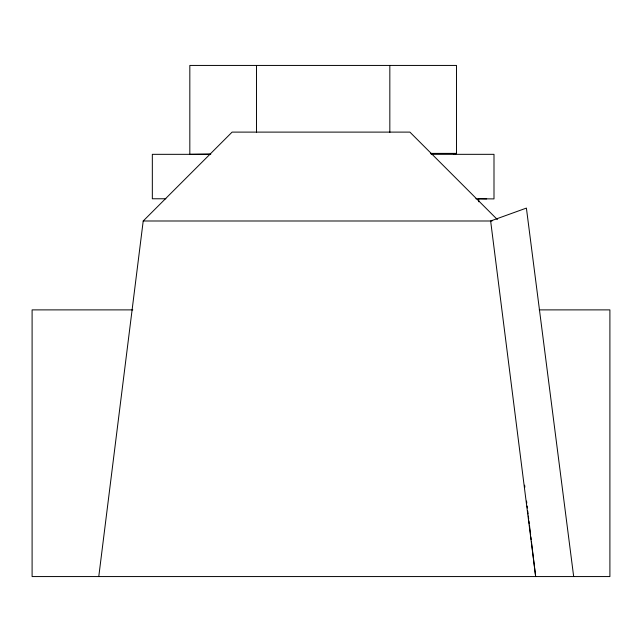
<?xml version="1.0" encoding="UTF-8"?>
<svg xmlns="http://www.w3.org/2000/svg" width="642" height="642" viewBox="0 0 642 642"><rect width="100%" height="100%" fill="white"/><g stroke="black" fill="none" stroke-linecap="round" stroke-linejoin="round"><path stroke-width="0.96" d="M98.772 576.564L143.214 220.992L232.107 132.108L409.893 132.108L497.373 219.588M455.363 154.329L456.502 153.39L456.502 65.436L189.823 65.436L189.823 154.329L210.72 154.032M453.661 153.863L455.363 153.39M430.63 153.39L456.502 153.39M210.696 154.329L152.331 154.329L152.331 198.771L165.861 198.771M431.175 154.329L493.995 154.329L493.995 198.9L475.874 198.771M143.214 220.992L492.029 220.992M132.814 309.885L32.1 309.885L32.1 576.564L609.9 576.564L609.9 309.885L539.24 309.885M486.66 198.9L478.755 198.771L478.755 201.773M573.675 576.564L526.4 208.088L490.64 220.992L535.661 576.564L531.464 541.8M524.626 485.192L524.867 487.174M526.544 501.081L526.785 503.071M527.146 506.048L527.387 508.031M527.74 511.016L528.101 513.993M528.342 515.983L528.703 518.961M528.944 520.943L529.305 523.928M529.546 525.91L530.621 534.85M530.862 536.84L531.223 539.818M389.83 65.436L389.83 132.404M256.495 65.436L256.495 132.404"/></g></svg>
